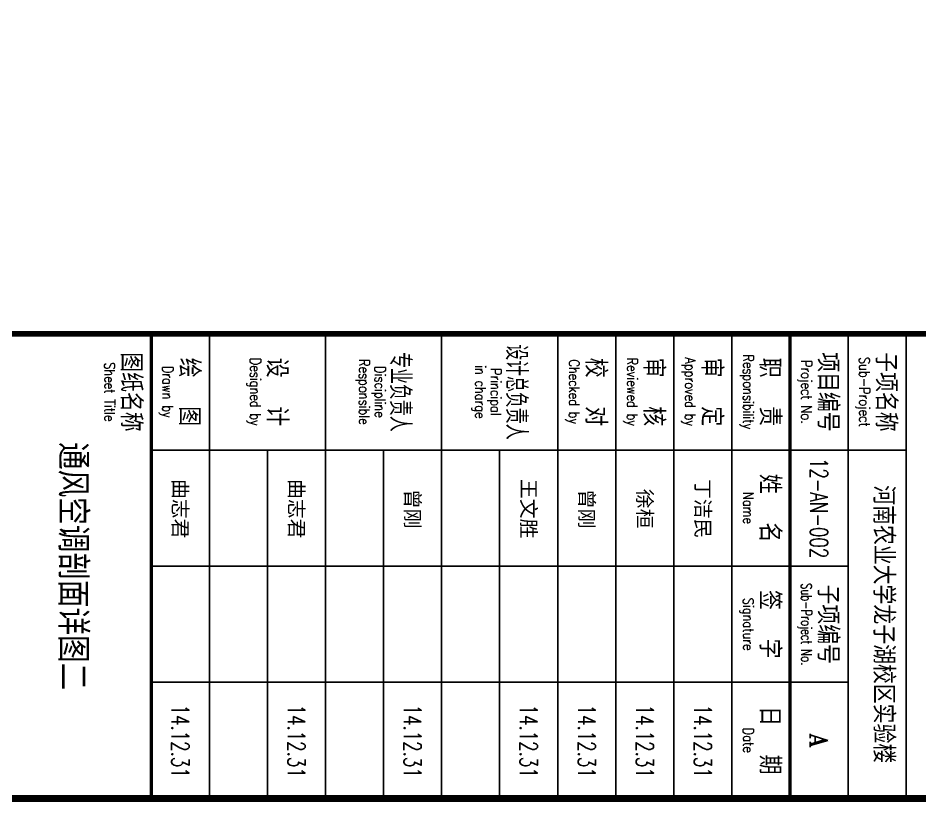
# Model space of a CAD drawing. Extents: x -345393 to -54719, y 203828 to 476815.
# Drawn here: x -127972 to -120205, y 214292 to 221041 of the extents above; entities that cross this region are included whole.
import ezdxf
from ezdxf.enums import TextEntityAlignment as Align

# ---------------------------------------------------------------- set-up
doc = ezdxf.new("R2010")
doc.units = 0
doc.header["$LTSCALE"] = 1000
doc.header["$MEASUREMENT"] = 0
doc.layers.get('0').update_dxf_attribs({"color": 252, "linetype": 'CONTINUOUS'})
doc.layers.add('图框', color=252, linetype='CONTINUOUS')
doc.styles.add('TKZ1_tjhts.shx', font='tjromant.shx', dxfattribs={"bigfont": 'tjhts.shx'})
doc.styles.add('TKZ2_tjkts.shx', font='tjromant.shx', dxfattribs={"bigfont": 'tjkts.shx'})
doc.styles.add('图框字1_黑体', font='simhei.ttf')

msp = doc.modelspace()

# ---------------------------------------------------------------- linework, layer by layer
for p, q in [((-126324.73151, 218322.36281), (-126324.73151, 214322.36281)), ((-125324.73151, 218322.36281), (-125324.73151, 214322.36281)), ((-124324.73151, 218322.36281), (-124324.73151, 214322.36281)), ((-123324.73151, 218322.36281), (-123324.73151, 214322.36281)), ((-122824.73151, 218322.36281), (-122824.73151, 214322.36281)), ((-122324.73151, 218322.36281), (-122324.73151, 214322.36281)), ((-121824.73151, 218322.36281), (-121824.73151, 214322.36281)), ((-120824.73151, 218322.36281), (-120824.73151, 214322.36281)), ((-120324.73151, 218322.36281), (-120324.73151, 214322.36281)), ((-126824.73151, 217322.36281), (-120324.73151, 217322.36281)), ((-125824.73151, 217322.36281), (-125824.73151, 214322.36281)), ((-124824.73151, 217322.36281), (-124824.73151, 214322.36281)), ((-123824.73151, 217322.36281), (-123824.73151, 214322.36281)), ((-126824.73151, 216322.36281), (-120824.73151, 216322.36281)), ((-126824.73151, 215322.36281), (-120824.73151, 215322.36281))]:
    msp.add_line(p, q)
for points, const_width in [([(-105474.73162, 218322.36281), (-134174.73151, 218322.36281)], 50), ([(-126824.73151, 218322.36281), (-126824.73151, 214322.36281)], 30), ([(-121324.73151, 218322.36281), (-121324.73151, 214322.36281)], 30)]:
    msp.add_lwpolyline(points, dxfattribs=dict(const_width=const_width))
at = {"layer": '图框', "const_width": 60}
msp.add_lwpolyline([(-105474.73162, 214322.36281), (-105474.73162, 254622.36281), (-134174.73162, 254622.36281), (-134174.73162, 214322.36281)], close=True, dxfattribs=at)

# ---------------------------------------------------------------- texts
at = {"style": 'TKZ2_tjkts.shx', "width": 0.8}
for s, height, p in [('设计总负责人', 180, (-123680.88245, 217822.36281)), ('Responsibility', 90, (-121682.34259, 217822.36281)), ('Sheet Title', 90, (-127182.34259, 217822.36281)), ('Designed by', 90, (-125927.36183, 217822.36281)), ('Responsible', 90, (-124989.63925, 217822.36281)), ('专业负责人', 180, (-124680.88245, 217822.36281)), ('Checked by', 90, (-123182.34259, 217822.36281)), ('Reviewed by', 90, (-122682.34259, 217822.36281)), ('Approved by', 90, (-122182.34259, 217822.36281)), ('Project No.', 90, (-121182.34259, 217822.36281)), ('Sub-Project', 90, (-120682.34259, 217822.36281)), ('Drawn by', 90, (-126682.34259, 217822.36281)), ('Discipline', 90, (-124853.45761, 217822.36281)), ('in charge', 90, (-123989.63925, 217822.36281)), ('Principal', 90, (-123856.99437, 217822.36281)), ('Name', 90, (-121682.34259, 216822.36281)), ('Signature', 90, (-121682.34259, 215822.36281)), ('Date', 90, (-121682.34259, 214822.36281))]:
    msp.add_text(s, height=height, rotation=270, dxfattribs=at).set_placement(p, align=Align.MIDDLE_CENTER)
at = {"style": 'TKZ2_tjkts.shx'}
for s, p in [('图纸名称', (-126997.3554, 217822.36281)), ('绘  图', (-126497.3554, 217822.36281)), ('设  计', (-125742.37465, 217822.36281)), ('校  对', (-122997.3554, 217822.36281)), ('审  核', (-122497.3554, 217822.36281)), ('审  定', (-121997.3554, 217822.36281)), ('职  责', (-121497.3554, 217822.36281)), ('项目编号', (-120997.3554, 217822.36281)), ('子项名称', (-120497.3554, 217822.36281)), ('姓  名', (-121497.3554, 216822.36281)), ('签  字', (-121497.3554, 215822.36281)), ('日  期', (-121497.3554, 214822.36281))]:
    msp.add_text(s, height=180, rotation=270, dxfattribs=at).set_placement(p, align=Align.MIDDLE_CENTER)
at = {"layer": '图框'}
for s, height, style, p in [('通风空调剖面详图二', 250, 'TKZ1_tjhts.shx', (-127499.73151, 216322.36281)), ('曲志君', 125, '图框字1_黑体', (-126574.73162, 216817.02664)), ('曲志君', 125, '图框字1_黑体', (-125574.73162, 216817.02664)), ('王文胜', 125, '图框字1_黑体', (-123574.73162, 216817.02664)), ('丁洁民', 125, '图框字1_黑体', (-122074.73162, 216817.02664)), ('河南农业大学龙子湖校区实验楼', 180, 'TKZ1_tjhts.shx', (-120516.81503, 215822.36281)), ('曾刚', 125, '图框字1_黑体', (-124574.73162, 216817.02664)), ('曾刚', 125, '图框字1_黑体', (-123074.73162, 216817.02664)), ('徐桓', 125, '图框字1_黑体', (-122574.73162, 216817.02664)), ('子项编号', 180, 'TKZ2_tjkts.shx', (-120997.3554, 215822.36281)), ('A', 150, 'TKZ1_tjhts.shx', (-121074.73162, 214822.36281))]:
    msp.add_text(s, height=height, rotation=270, dxfattribs=dict(at, style=style)).set_placement(p, align=Align.MIDDLE_CENTER)
at = {"layer": '图框', "width": 0.7}
for s, height, style, p in [('12-AN-002', 150, 'TKZ1_tjhts.shx', (-121074.67641, 216822.25239)), ('Sub-Project No.', 90, 'TKZ2_tjkts.shx', (-121182.34259, 215822.36281)), ('14.12.31', 150, 'TKZ1_tjhts.shx', (-126574.73162, 214815.95427)), ('14.12.31', 150, 'TKZ1_tjhts.shx', (-125574.73162, 214815.95427)), ('14.12.31', 150, 'TKZ1_tjhts.shx', (-124574.73162, 214815.95427)), ('14.12.31', 150, 'TKZ1_tjhts.shx', (-123574.73162, 214815.95427)), ('14.12.31', 150, 'TKZ1_tjhts.shx', (-123074.73162, 214815.95427)), ('14.12.31', 150, 'TKZ1_tjhts.shx', (-122574.73162, 214815.95427)), ('14.12.31', 150, 'TKZ1_tjhts.shx', (-122074.73162, 214815.95427))]:
    msp.add_text(s, height=height, rotation=270, dxfattribs=dict(at, style=style)).set_placement(p, align=Align.MIDDLE_CENTER)

doc.saveas('drawing.dxf')
